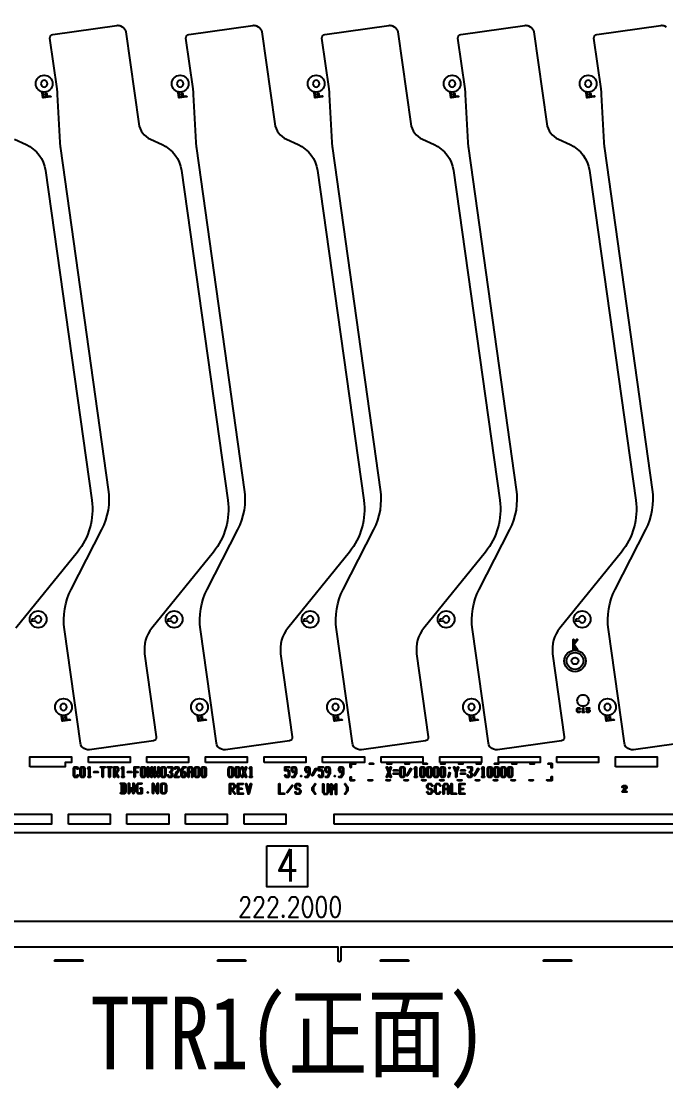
# Model space of a CAD drawing. Header units: millimetres. Extents: x 236 to 1271, y 167 to 899.
# Drawn here: x 482.8 to 578.5, y 310.4 to 468.9 of the extents above; entities that cross this region are included whole.
import ezdxf

# ---------------------------------------------------------------- set-up
doc = ezdxf.new("R2010")
doc.units = ezdxf.units.MM
doc.header["$LTSCALE"] = 23.1
doc.header["$PDMODE"] = 3
doc.header["$PDSIZE"] = 6
doc.layers.get('0').update_dxf_attribs({"linetype": 'CONTINUOUS'})
doc.layers.get('Defpoints').update_dxf_attribs({"linetype": 'CONTINUOUS'})
doc.layers.add('備註', color=1, linetype='CONTINUOUS')
doc.layers.add('尺寸線', color=3, linetype='CONTINUOUS', lineweight=0)
doc.styles.get("Standard").update_dxf_attribs({"font": 'simplex.shx', "width": 0.8})
doc.dimstyles.get("Standard").update_dxf_attribs({"dimtxt": 3, "dimasz": 3, "dimexe": 2, "dimexo": 0.35, "dimtad": 1, "dimdec": 4, "dimzin": 0, "dimdsep": 46, "dimtxsty": 'Standard', "dimcen": 0.09, "dimazin": 0, "dimtp": 0.01, "dimtm": 0.01, "dimtfac": 1, "dimtofl": 0, "dimtmove": 0, "dimatfit": 3, "dimfxl": 0, "dimtolj": 1, "dimtzin": 0, "dimarcsym": 0})

# ---------------------------------------------------------------- blocks, each defined once
blk = doc.blocks.new('*D1')
at = {"layer": 'Defpoints', "color": 0}
for p in [(408.29, 367.1), (630.49, 367.1), (630.49, 335.28)]:
    blk.add_point(p, dxfattribs=at)
at = {"layer": '尺寸線', "color": 0, "lineweight": -2}
for p, q in [((408.29, 366.75), (408.29, 333.28)), ((630.49, 366.75), (630.49, 333.28)), ((411.29, 335.28), (627.49, 335.28))]:
    blk.add_line(p, q, dxfattribs=at)
at = {"layer": '尺寸線', "color": 0}
for points in [[(411.29, 335.78), (411.29, 334.78), (408.29, 335.28)], [(627.49, 334.78), (627.49, 335.78), (630.49, 335.28)]]:
    blk.add_solid(points, dxfattribs=at)
at = {"layer": '尺寸線', "color": 0, "insert": (522.75, 337.41), "char_height": 3, "attachment_point": 5, "rotation": 0}
blk.add_mtext('\\A1;222.2000', dxfattribs=at)

msp = doc.modelspace()

# ---------------------------------------------------------------- linework, layer by layer
msp.add_line((497.76113, 354.21694), (497.58729, 354.21694))
for points in [[(381.05626, 581.2475, -1), (381.05626, 581.6475), (383.05626, 581.6475), (383.05626, 831.4475), (529.85626, 831.4475), (529.85626, 833.4475, -1), (530.25626, 833.4475), (530.25626, 831.4475), (677.05626, 831.4475), (677.05626, 581.6475), (679.05626, 581.6475, -1), (679.05626, 581.2475), (677.05626, 581.2475), (677.05626, 385.9475), (668.10626, 385.9475), (668.10626, 376.9475), (677.05626, 376.9475), (677.05626, 331.4475), (530.25626, 331.4475), (530.25626, 329.4475, -1), (529.85626, 329.4475), (529.85626, 331.4475), (383.05626, 331.4475), (383.05626, 581.2475)], [(487.06797, 466.44941, -0.414221), (487.49341, 467.01399), (496.99714, 468.34965, -0.147966), (497.56947, 468.26078), (497.79005, 468.15482, -0.250642), (498.34636, 467.39299), (500.26477, 453.74281, 0.256384), (501.99242, 451.43), (503.71421, 450.64606, -0.256388), (506.59377, 446.79146), (513.47831, 397.80536, -0.207998), (511.34702, 390.12053), (502.19977, 378.82427, 0.207969), (501.1345, 374.98246), (502.86686, 362.65608, -0.41437), (502.44146, 362.09125), (492.93747, 360.75555, -0.147928), (492.36528, 360.84436), (492.14476, 360.95068, -0.250656), (491.5885, 361.71225), (489.21284, 378.61594, -0.154616), (490.21793, 384.57196), (494.777, 393.45931, 0.154617), (495.78209, 399.41534), (488.66264, 450.07283, -0.021814), (488.57911, 450.94076), (488.20436, 458.08985, 0.02121), (488.12419, 458.934)], [(507.26797, 466.44941, -0.414221), (507.69341, 467.01399), (517.19714, 468.34965, -0.147966), (517.76947, 468.26078), (517.99005, 468.15482, -0.250642), (518.54636, 467.39299), (520.46477, 453.74281, 0.256384), (522.19242, 451.43), (523.91421, 450.64606, -0.256388), (526.79377, 446.79146), (533.67831, 397.80536, -0.207998), (531.54702, 390.12053), (522.39977, 378.82427, 0.207969), (521.3345, 374.98246), (523.06686, 362.65608, -0.41437), (522.64146, 362.09125), (513.13747, 360.75555, -0.147928), (512.56528, 360.84436), (512.34476, 360.95068, -0.250656), (511.7885, 361.71225), (509.41284, 378.61594, -0.154616), (510.41793, 384.57196), (514.977, 393.45931, 0.154617), (515.98209, 399.41534), (508.86264, 450.07283, -0.021814), (508.77911, 450.94076), (508.40436, 458.08985, 0.02121), (508.32419, 458.934)], [(527.46797, 466.44941, -0.414221), (527.89341, 467.01399), (537.39714, 468.34965, -0.147966), (537.96947, 468.26078), (538.19005, 468.15482, -0.250642), (538.74636, 467.39299), (540.66477, 453.74281, 0.256384), (542.39242, 451.43), (544.11421, 450.64606, -0.256388), (546.99377, 446.79146), (553.87831, 397.80536, -0.207998), (551.74702, 390.12053), (542.59977, 378.82427, 0.207969), (541.5345, 374.98246), (543.26686, 362.65608, -0.41437), (542.84146, 362.09125), (533.33747, 360.75555, -0.147928), (532.76528, 360.84436), (532.54476, 360.95068, -0.250656), (531.9885, 361.71225), (529.61284, 378.61594, -0.154616), (530.61793, 384.57196), (535.177, 393.45931, 0.154617), (536.18209, 399.41534), (529.06264, 450.07283, -0.021814), (528.97911, 450.94076), (528.60436, 458.08985, 0.02121), (528.52419, 458.934)], [(547.66797, 466.44941, -0.414221), (548.09341, 467.01399), (557.59714, 468.34965, -0.147966), (558.16947, 468.26078), (558.39005, 468.15482, -0.250642), (558.94636, 467.39299), (560.86477, 453.74281, 0.256384), (562.59242, 451.43), (564.31421, 450.64606, -0.256388), (567.19377, 446.79146), (574.07831, 397.80536, -0.207998), (571.94702, 390.12053), (562.79977, 378.82427, 0.207969), (561.7345, 374.98246), (563.46686, 362.65608, -0.41437), (563.04146, 362.09125), (553.53747, 360.75555, -0.147928), (552.96528, 360.84436), (552.74476, 360.95068, -0.250656), (552.1885, 361.71225), (549.81284, 378.61594, -0.154616), (550.81793, 384.57196), (555.377, 393.45931, 0.154617), (556.38209, 399.41534), (549.26264, 450.07283, -0.021814), (549.17911, 450.94076), (548.80436, 458.08985, 0.02121), (548.72419, 458.934)], [(485.70259, 459.68857, 0.414217), (486.20259, 459.18857, 0.414217), (486.70259, 459.68857, 0.414217), (486.20259, 460.18857, 0.414217)], [(505.90259, 459.68857, 0.414217), (506.40259, 459.18857, 0.414217), (506.90259, 459.68857, 0.414217), (506.40259, 460.18857, 0.414217)], [(526.10259, 459.68857, 0.414217), (526.60259, 459.18857, 0.414217), (527.10259, 459.68857, 0.414217), (526.60259, 460.18857, 0.414217)], [(546.30259, 459.68857, 0.414217), (546.80259, 459.18857, 0.414217), (547.30259, 459.68857, 0.414217), (546.80259, 460.18857, 0.414217)], [(566.50259, 459.68857, 0.414217), (567.00259, 459.18857, 0.414217), (567.50259, 459.68857, 0.414217), (567.00259, 460.18857, 0.414217)], [(485.91033, 458.32292, -1), (486.05887, 458.3438), (486.14521, 457.72947), (486.51312, 457.78118), (486.45097, 458.22335, -1), (486.59951, 458.24423), (486.66166, 457.80205), (487.10383, 457.8642, -1), (487.12471, 457.71566), (486.09181, 457.57049, -0.41424), (486.0071, 457.63433)], [(506.11033, 458.32292, -1), (506.25887, 458.3438), (506.34521, 457.72947), (506.71312, 457.78118), (506.65097, 458.22335, -1), (506.79951, 458.24423), (506.86166, 457.80205), (507.30383, 457.8642, -1), (507.32471, 457.71566), (506.29181, 457.57049, -0.41424), (506.2071, 457.63433)], [(526.31033, 458.32292, -1), (526.45887, 458.3438), (526.54521, 457.72947), (526.91312, 457.78118), (526.85097, 458.22335, -1), (526.99951, 458.24423), (527.06166, 457.80205), (527.50383, 457.8642, -1), (527.52471, 457.71566), (526.49181, 457.57049, -0.41424), (526.4071, 457.63433)], [(546.51033, 458.32292, -1), (546.65887, 458.3438), (546.74521, 457.72947), (547.11312, 457.78118), (547.05097, 458.22335, -1), (547.19951, 458.24423), (547.26166, 457.80205), (547.70383, 457.8642, -1), (547.72471, 457.71566), (546.69181, 457.57049, -0.41424), (546.6071, 457.63433)], [(566.71033, 458.32292, -1), (566.85887, 458.3438), (566.94521, 457.72947), (567.31312, 457.78118), (567.25097, 458.22335, -1), (567.39951, 458.24423), (567.46166, 457.80205), (567.90383, 457.8642, -1), (567.92471, 457.71566), (566.89181, 457.57049, -0.41424), (566.8071, 457.63433)], [(484.06646, 380.12955, -0.414215), (485.31646, 381.37955, -0.414215), (486.56646, 380.12955, -0.414215), (485.31646, 378.87955, -0.414215)], [(484.3537, 380.14572), (484.39545, 379.84864), (484.86501, 379.91463, 0.289315), (485.31646, 379.62955, 0.414217), (485.81646, 380.12955, 0.414217), (485.31646, 380.62955, 0.366656), (484.82325, 380.21171)], [(504.26646, 380.12955, -0.414215), (505.51646, 381.37955, -0.414215), (506.76646, 380.12955, -0.414215), (505.51646, 378.87955, -0.414215)], [(504.5537, 380.14572), (504.59545, 379.84864), (505.06501, 379.91463, 0.289315), (505.51646, 379.62955, 0.414217), (506.01646, 380.12955, 0.414217), (505.51646, 380.62955, 0.366656), (505.02325, 380.21171)], [(524.46646, 380.12955, -0.414215), (525.71646, 381.37955, -0.414215), (526.96646, 380.12955, -0.414215), (525.71646, 378.87955, -0.414215)], [(524.7537, 380.14572), (524.79545, 379.84864), (525.26501, 379.91463, 0.289315), (525.71646, 379.62955, 0.414217), (526.21646, 380.12955, 0.414217), (525.71646, 380.62955, 0.366656), (525.22325, 380.21171)], [(544.66646, 380.12955, -0.414215), (545.91646, 381.37955, -0.414215), (547.16646, 380.12955, -0.414215), (545.91646, 378.87955, -0.414215)], [(544.9537, 380.14572), (544.99545, 379.84864), (545.46501, 379.91463, 0.289315), (545.91646, 379.62955, 0.414217), (546.41646, 380.12955, 0.414217), (545.91646, 380.62955, 0.366656), (545.42325, 380.21171)], [(564.86646, 380.12955, -0.414215), (566.11646, 381.37955, -0.414215), (567.36646, 380.12955, -0.414215), (566.11646, 378.87955, -0.414215)], [(565.1537, 380.14572), (565.19545, 379.84864), (565.66501, 379.91463, 0.289315), (566.11646, 379.62955, 0.414217), (566.61646, 380.12955, 0.414217), (566.11646, 380.62955, 0.366656), (565.62325, 380.21171)], [(564.55626, 373.9475, -0.414217), (565.05626, 374.4475, -0.414217), (565.55626, 373.9475, -0.414217), (565.05626, 373.4475, -0.414217)], [(565.38987, 368.06318, -0.414215), (566.23987, 368.91318, -0.414215), (567.08987, 368.06318, -0.414215), (566.23987, 367.21318, -0.414215)], [(488.58589, 367.09934, 0.414217), (489.08589, 366.59934, 0.414217), (489.58589, 367.09934, 0.414217), (489.08589, 367.59934, 0.414217)], [(508.78589, 367.09934, 0.414217), (509.28589, 366.59934, 0.414217), (509.78589, 367.09934, 0.414217), (509.28589, 367.59934, 0.414217)], [(528.98589, 367.09934, 0.414217), (529.48589, 366.59934, 0.414217), (529.98589, 367.09934, 0.414217), (529.48589, 367.59934, 0.414217)], [(549.18589, 367.09934, 0.414217), (549.68589, 366.59934, 0.414217), (550.18589, 367.09934, 0.414217), (549.68589, 367.59934, 0.414217)], [(565.34195, 366.43956), (565.34195, 366.83691, -0.200121), (565.35675, 366.87242), (565.45578, 366.97144, -0.200121), (565.49129, 366.98624), (565.68996, 366.98624, -0.200121), (565.72547, 366.97144), (565.82465, 366.87226, -1), (565.75394, 366.80155), (565.66925, 366.88624), (565.512, 366.88624), (565.44195, 366.8162), (565.44195, 366.46027), (565.512, 366.39022), (565.66925, 366.39022), (565.75394, 366.47491, -1), (565.82465, 366.4042), (565.72547, 366.30502, -0.200121), (565.68996, 366.29022), (565.49129, 366.29022, -0.200121), (565.45578, 366.30502), (565.35675, 366.40405, -0.200121)], [(566.74195, 366.73757), (566.74195, 366.93624, -0.414253), (566.79195, 366.98624), (567.1893, 366.98624, -1), (567.1893, 366.88624), (566.84195, 366.88624), (566.84195, 366.78757), (567.08996, 366.78757, -0.200121), (567.12547, 366.77277), (567.2245, 366.67374, -0.200121), (567.2393, 366.63823), (567.2393, 366.43956, -0.200121), (567.2245, 366.40405), (567.12547, 366.30502, -0.200121), (567.08996, 366.29022), (566.89129, 366.29022, -0.200121), (566.85578, 366.30502), (566.75659, 366.4042, -1), (566.8273, 366.47491), (566.912, 366.39022), (567.06925, 366.39022), (567.1393, 366.46027), (567.1393, 366.61752), (567.06925, 366.68757), (566.79195, 366.68757, -0.414253)], [(569.38589, 367.09934, 0.414217), (569.88589, 366.59934, 0.414217), (570.38589, 367.09934, 0.414217), (569.88589, 367.59934, 0.414217)], [(488.79362, 365.73369, -1), (488.94216, 365.75457), (489.0285, 365.14024), (489.39641, 365.19195), (489.33426, 365.63412, -1), (489.4828, 365.655), (489.54495, 365.21282), (489.98713, 365.27497, -1), (490.008, 365.12643), (488.9751, 364.98126, -0.41424), (488.8904, 365.0451)], [(508.99362, 365.73369, -1), (509.14216, 365.75457), (509.2285, 365.14024), (509.59641, 365.19195), (509.53426, 365.63412, -1), (509.6828, 365.655), (509.74495, 365.21282), (510.18713, 365.27497, -1), (510.208, 365.12643), (509.1751, 364.98126, -0.41424), (509.0904, 365.0451)], [(529.19362, 365.73369, -1), (529.34216, 365.75457), (529.4285, 365.14024), (529.79641, 365.19195), (529.73426, 365.63412, -1), (529.8828, 365.655), (529.94495, 365.21282), (530.38713, 365.27497, -1), (530.408, 365.12643), (529.3751, 364.98126, -0.41424), (529.2904, 365.0451)], [(549.39362, 365.73369, -1), (549.54216, 365.75457), (549.6285, 365.14024), (549.99641, 365.19195), (549.93426, 365.63412, -1), (550.0828, 365.655), (550.14495, 365.21282), (550.58713, 365.27497, -1), (550.608, 365.12643), (549.5751, 364.98126, -0.41424), (549.4904, 365.0451)], [(569.59362, 365.73369, -1), (569.74216, 365.75457), (569.8285, 365.14024), (570.19641, 365.19195), (570.13426, 365.63412, -1), (570.2828, 365.655), (570.34495, 365.21282), (570.78713, 365.27497, -1), (570.808, 365.12643), (569.7751, 364.98126, -0.41424), (569.6904, 365.0451)], [(531.67778, 358.16718), (531.67778, 358.66718, -0.414236), (531.75428, 358.74368), (532.4213, 358.74368, -1), (532.4213, 358.59068), (531.83078, 358.59068), (531.83078, 358.16718, -1)], [(534.5743, 358.59068, -1), (534.5743, 358.74368), (535.0743, 358.74368, -1), (535.0743, 358.59068)], [(537.2273, 358.59068, -1), (537.2273, 358.74368), (537.7273, 358.74368, -1), (537.7273, 358.59068)], [(539.8803, 358.59068, -1), (539.8803, 358.74368), (540.3803, 358.74368, -1), (540.3803, 358.59068)], [(542.5333, 358.59068, -1), (542.5333, 358.74368), (543.0333, 358.74368, -1), (543.0333, 358.59068)], [(545.1863, 358.59068, -1), (545.1863, 358.74368), (545.6863, 358.74368, -1), (545.6863, 358.59068)], [(547.8393, 358.59068, -1), (547.8393, 358.74368), (548.3393, 358.74368, -1), (548.3393, 358.59068)], [(550.4923, 358.59068, -1), (550.4923, 358.74368), (550.9923, 358.74368, -1), (550.9923, 358.59068)], [(553.1453, 358.59068, -1), (553.1453, 358.74368), (553.6453, 358.74368, -1), (553.6453, 358.59068)], [(555.7983, 358.59068, -1), (555.7983, 358.74368), (556.2983, 358.74368, -1), (556.2983, 358.59068)], [(558.4513, 358.59068, -1), (558.4513, 358.74368), (558.9513, 358.74368, -1), (558.9513, 358.59068)], [(561.1043, 358.59068, -1), (561.1043, 358.74368), (561.6043, 358.74368, -0.414236), (561.6808, 358.66718), (561.6808, 358.1439, -1), (561.5278, 358.1439), (561.5278, 358.59068)], [(490.55626, 356.9636), (490.55626, 357.92182, -0.13403), (490.5667, 357.96055), (490.70703, 358.20022, -0.267143), (490.77302, 358.23791), (491.05322, 358.23791, -0.267143), (491.11921, 358.20022), (491.25954, 357.96055, -1), (491.12803, 357.88354), (491.00977, 358.08551), (490.81648, 358.08551), (490.70866, 357.90138), (490.70866, 356.98404), (490.81648, 356.7999), (491.00977, 356.7999), (491.12803, 357.00187, -1), (491.25954, 356.92487), (491.11921, 356.6852, -0.267143), (491.05322, 356.6475), (490.77302, 356.6475, -0.267143), (490.70703, 356.6852), (490.5667, 356.92487, -0.13403)], [(491.55626, 356.9636), (491.55626, 357.92182, -0.13403), (491.5667, 357.96055), (491.70703, 358.20022, -0.267143), (491.77302, 358.23791), (492.05322, 358.23791, -0.267143), (492.11921, 358.20022), (492.25954, 357.96055, -0.13403), (492.26998, 357.92182), (492.26998, 356.9636, -0.13403), (492.25954, 356.92487), (492.11921, 356.6852, -0.267143), (492.05322, 356.6475), (491.77302, 356.6475, -0.267143), (491.70703, 356.6852), (491.5667, 356.92487, -0.13403)], [(493.63246, 357.36651, -1), (493.63246, 357.51891), (494.19378, 357.51891, -1), (494.19378, 357.36651)], [(494.63246, 358.08551, -1), (494.63246, 358.23791), (494.91312, 358.23791), (495.19378, 358.23791, -1), (495.19378, 358.08551), (494.98932, 358.08551), (494.98932, 356.7237, -1), (494.83692, 356.7237), (494.83692, 358.08551)], [(495.63246, 358.08551, -1), (495.63246, 358.23791), (495.91312, 358.23791), (496.19378, 358.23791, -1), (496.19378, 358.08551), (495.98932, 358.08551), (495.98932, 356.7237, -1), (495.83692, 356.7237), (495.83692, 358.08551)], [(498.63246, 357.36651, -1), (498.63246, 357.51891), (499.19378, 357.51891, -1), (499.19378, 357.36651)], [(499.55626, 356.7237), (499.55626, 357.44271), (499.55626, 358.16171, -0.414239), (499.63246, 358.23791), (500.19378, 358.23791, -1), (500.19378, 358.08551), (499.70866, 358.08551), (499.70866, 357.51891), (500.05345, 357.51891, -1), (500.05345, 357.36651), (499.70866, 357.36651), (499.70866, 356.7237, -1)], [(500.55626, 356.9636), (500.55626, 357.92182, -0.13403), (500.5667, 357.96055), (500.70703, 358.20022, -0.267143), (500.77302, 358.23791), (501.05322, 358.23791, -0.267143), (501.11921, 358.20022), (501.25954, 357.96055, -0.13403), (501.26998, 357.92182), (501.26998, 356.9636, -0.13403), (501.25954, 356.92487), (501.11921, 356.6852, -0.267143), (501.05322, 356.6475), (500.77302, 356.6475, -0.267143), (500.70703, 356.6852), (500.5667, 356.92487, -0.13403)], [(503.55626, 356.9636), (503.55626, 357.92182, -0.13403), (503.5667, 357.96055), (503.70703, 358.20022, -0.267143), (503.77302, 358.23791), (504.05322, 358.23791, -0.267143), (504.11921, 358.20022), (504.25954, 357.96055, -0.13403), (504.26998, 357.92182), (504.26998, 356.9636, -0.13403), (504.25954, 356.92487), (504.11921, 356.6852, -0.267143), (504.05322, 356.6475), (503.77302, 356.6475, -0.267143), (503.70703, 356.6852), (503.5667, 356.92487, -0.13403)], [(504.5667, 356.92487, -1), (504.69822, 357.00187), (504.81648, 356.7999), (505.00977, 356.7999), (505.11758, 356.98404), (505.11758, 357.18237), (505.00977, 357.36651), (504.91312, 357.36651, -1), (504.91312, 357.51891), (505.00977, 357.51891), (505.11758, 357.70304), (505.11758, 358.08551), (504.63246, 358.08551, -1), (504.63246, 358.23791), (505.19378, 358.23791, -0.414239), (505.26998, 358.16171), (505.26998, 357.6826, -0.13403), (505.25954, 357.64387), (505.14175, 357.44271), (505.25954, 357.24154, -0.13403), (505.26998, 357.20281), (505.26998, 356.9636, -0.13403), (505.25954, 356.92487), (505.11921, 356.6852, -0.267143), (505.05322, 356.6475), (504.77302, 356.6475, -0.267143), (504.70703, 356.6852)], [(506.55626, 356.9636), (506.55626, 357.44271), (506.55626, 357.68215, -0.13403), (506.5667, 357.72088), (506.84736, 358.20022, -0.267143), (506.91335, 358.23791), (507.19378, 358.23791, -1), (507.19378, 358.08551), (506.95681, 358.08551), (506.70866, 357.66171), (506.70866, 357.51891), (507.05322, 357.51891, -0.267143), (507.11921, 357.48121), (507.25954, 357.24154, -0.13403), (507.26998, 357.20281), (507.26998, 356.9636, -0.13403), (507.25954, 356.92487), (507.11921, 356.6852, -0.267143), (507.05322, 356.6475), (506.77302, 356.6475, -0.267143), (506.70703, 356.6852), (506.5667, 356.92487, -0.13403)], [(508.55626, 356.9636), (508.55626, 357.92182, -0.13403), (508.5667, 357.96055), (508.70703, 358.20022, -0.267143), (508.77302, 358.23791), (509.05322, 358.23791, -0.267143), (509.11921, 358.20022), (509.25954, 357.96055, -0.13403), (509.26998, 357.92182), (509.26998, 356.9636, -0.13403), (509.25954, 356.92487), (509.11921, 356.6852, -0.267143), (509.05322, 356.6475), (508.77302, 356.6475, -0.267143), (508.70703, 356.6852), (508.5667, 356.92487, -0.13403)], [(509.55626, 356.9636), (509.55626, 357.92182, -0.13403), (509.5667, 357.96055), (509.70703, 358.20022, -0.267143), (509.77302, 358.23791), (510.05322, 358.23791, -0.267143), (510.11921, 358.20022), (510.25954, 357.96055, -0.13403), (510.26998, 357.92182), (510.26998, 356.9636, -0.13403), (510.25954, 356.92487), (510.11921, 356.6852, -0.267143), (510.05322, 356.6475), (509.77302, 356.6475, -0.267143), (509.70703, 356.6852), (509.5667, 356.92487, -0.13403)], [(513.55626, 356.9636), (513.55626, 357.92182, -0.13403), (513.5667, 357.96055), (513.70703, 358.20022, -0.267143), (513.77302, 358.23791), (514.05322, 358.23791, -0.267143), (514.11921, 358.20022), (514.25954, 357.96055, -0.13403), (514.26998, 357.92182), (514.26998, 356.9636, -0.13403), (514.25954, 356.92487), (514.11921, 356.6852, -0.267143), (514.05322, 356.6475), (513.77302, 356.6475, -0.267143), (513.70703, 356.6852), (513.5667, 356.92487, -0.13403)], [(514.55626, 356.9636), (514.55626, 357.92182, -0.13403), (514.5667, 357.96055), (514.70703, 358.20022, -0.267143), (514.77302, 358.23791), (515.05322, 358.23791, -0.267143), (515.11921, 358.20022), (515.25954, 357.96055, -0.13403), (515.26998, 357.92182), (515.26998, 356.9636, -0.13403), (515.25954, 356.92487), (515.11921, 356.6852, -0.267143), (515.05322, 356.6475), (514.77302, 356.6475, -0.267143), (514.70703, 356.6852), (514.5667, 356.92487, -0.13403)], [(521.95626, 357.68238), (521.95626, 358.16171, -0.414239), (522.03246, 358.23791), (522.59378, 358.23791, -1), (522.59378, 358.08551), (522.10866, 358.08551), (522.10866, 357.75858), (522.45322, 357.75858, -0.267143), (522.51921, 357.72088), (522.65954, 357.48121, -0.13403), (522.66998, 357.44248), (522.66998, 356.9636, -0.13403), (522.65954, 356.92487), (522.51921, 356.6852, -0.267143), (522.45322, 356.6475), (522.17302, 356.6475, -0.267143), (522.10703, 356.6852), (521.9667, 356.92487, -1), (522.09822, 357.00187), (522.21648, 356.7999), (522.40977, 356.7999), (522.51758, 356.98404), (522.51758, 357.42204), (522.40977, 357.60618), (522.03246, 357.60618, -0.414239)], [(525.9667, 357.00187), (526.52803, 357.96055, -1), (526.65954, 357.88354), (526.09822, 356.92487, -1)], [(526.95626, 357.68238), (526.95626, 358.16171, -0.414239), (527.03246, 358.23791), (527.59378, 358.23791, -1), (527.59378, 358.08551), (527.10866, 358.08551), (527.10866, 357.75858), (527.45322, 357.75858, -0.267143), (527.51921, 357.72088), (527.65954, 357.48121, -0.13403), (527.66998, 357.44248), (527.66998, 356.9636, -0.13403), (527.65954, 356.92487), (527.51921, 356.6852, -0.267143), (527.45322, 356.6475), (527.17302, 356.6475, -0.267143), (527.10703, 356.6852), (526.9667, 356.92487, -1), (527.09822, 357.00187), (527.21648, 356.7999), (527.40977, 356.7999), (527.51758, 356.98404), (527.51758, 357.42204), (527.40977, 357.60618), (527.03246, 357.60618, -0.414239)], [(531.67778, 356.21862), (531.67778, 356.65795, -1), (531.83078, 356.65795), (531.83078, 356.29512), (532.25428, 356.29512, -1), (532.25428, 356.14212), (531.75428, 356.14212, -0.414236)], [(538.13246, 357.60618, -1), (538.13246, 357.75858), (538.69378, 357.75858, -1), (538.69378, 357.60618)], [(538.13246, 357.12684, -1), (538.13246, 357.27924), (538.69378, 357.27924, -1), (538.69378, 357.12684)], [(539.05626, 356.9636), (539.05626, 357.92182, -0.13403), (539.0667, 357.96055), (539.20703, 358.20022, -0.267143), (539.27302, 358.23791), (539.55322, 358.23791, -0.267143), (539.61921, 358.20022), (539.75954, 357.96055, -0.13403), (539.76998, 357.92182), (539.76998, 356.9636, -0.13403), (539.75954, 356.92487), (539.61921, 356.6852, -0.267143), (539.55322, 356.6475), (539.27302, 356.6475, -0.267143), (539.20703, 356.6852), (539.0667, 356.92487, -0.13403)], [(540.0667, 357.00187), (540.62803, 357.96055, -1), (540.75954, 357.88354), (540.19822, 356.92487, -1)], [(542.05626, 356.9636), (542.05626, 357.92182, -0.13403), (542.0667, 357.96055), (542.20703, 358.20022, -0.267143), (542.27302, 358.23791), (542.55322, 358.23791, -0.267143), (542.61921, 358.20022), (542.75954, 357.96055, -0.13403), (542.76998, 357.92182), (542.76998, 356.9636, -0.13403), (542.75954, 356.92487), (542.61921, 356.6852, -0.267143), (542.55322, 356.6475), (542.27302, 356.6475, -0.267143), (542.20703, 356.6852), (542.0667, 356.92487, -0.13403)], [(543.05626, 356.9636), (543.05626, 357.92182, -0.13403), (543.0667, 357.96055), (543.20703, 358.20022, -0.267143), (543.27302, 358.23791), (543.55322, 358.23791, -0.267143), (543.61921, 358.20022), (543.75954, 357.96055, -0.13403), (543.76998, 357.92182), (543.76998, 356.9636, -0.13403), (543.75954, 356.92487), (543.61921, 356.6852, -0.267143), (543.55322, 356.6475), (543.27302, 356.6475, -0.267143), (543.20703, 356.6852), (543.0667, 356.92487, -0.13403)], [(544.05626, 356.9636), (544.05626, 357.92182, -0.13403), (544.0667, 357.96055), (544.20703, 358.20022, -0.267143), (544.27302, 358.23791), (544.55322, 358.23791, -0.267143), (544.61921, 358.20022), (544.75954, 357.96055, -0.13403), (544.76998, 357.92182), (544.76998, 356.9636, -0.13403), (544.75954, 356.92487), (544.61921, 356.6852, -0.267143), (544.55322, 356.6475), (544.27302, 356.6475, -0.267143), (544.20703, 356.6852), (544.0667, 356.92487, -0.13403)], [(545.05626, 356.9636), (545.05626, 357.92182, -0.13403), (545.0667, 357.96055), (545.20703, 358.20022, -0.267143), (545.27302, 358.23791), (545.55322, 358.23791, -0.267143), (545.61921, 358.20022), (545.75954, 357.96055, -0.13403), (545.76998, 357.92182), (545.76998, 356.9636, -0.13403), (545.75954, 356.92487), (545.61921, 356.6852, -0.267143), (545.55322, 356.6475), (545.27302, 356.6475, -0.267143), (545.20703, 356.6852), (545.0667, 356.92487, -0.13403)], [(546.1986, 356.74108), (546.33893, 357.34025, -1), (546.48731, 357.3055), (546.34698, 356.70632, -1)], [(548.13246, 357.60618, -1), (548.13246, 357.75858), (548.69378, 357.75858, -1), (548.69378, 357.60618)], [(548.13246, 357.12684, -1), (548.13246, 357.27924), (548.69378, 357.27924, -1), (548.69378, 357.12684)], [(549.0667, 356.92487, -1), (549.19822, 357.00187), (549.31648, 356.7999), (549.50977, 356.7999), (549.61758, 356.98404), (549.61758, 357.18237), (549.50977, 357.36651), (549.41312, 357.36651, -1), (549.41312, 357.51891), (549.50977, 357.51891), (549.61758, 357.70304), (549.61758, 358.08551), (549.13246, 358.08551, -1), (549.13246, 358.23791), (549.69378, 358.23791, -0.414239), (549.76998, 358.16171), (549.76998, 357.6826, -0.13403), (549.75954, 357.64387), (549.64175, 357.44271), (549.75954, 357.24154, -0.13403), (549.76998, 357.20281), (549.76998, 356.9636, -0.13403), (549.75954, 356.92487), (549.61921, 356.6852, -0.267143), (549.55322, 356.6475), (549.27302, 356.6475, -0.267143), (549.20703, 356.6852)], [(550.0667, 357.00187), (550.62803, 357.96055, -1), (550.75954, 357.88354), (550.19822, 356.92487, -1)], [(552.05626, 356.9636), (552.05626, 357.92182, -0.13403), (552.0667, 357.96055), (552.20703, 358.20022, -0.267143), (552.27302, 358.23791), (552.55322, 358.23791, -0.267143), (552.61921, 358.20022), (552.75954, 357.96055, -0.13403), (552.76998, 357.92182), (552.76998, 356.9636, -0.13403), (552.75954, 356.92487), (552.61921, 356.6852, -0.267143), (552.55322, 356.6475), (552.27302, 356.6475, -0.267143), (552.20703, 356.6852), (552.0667, 356.92487, -0.13403)], [(553.05626, 356.9636), (553.05626, 357.92182, -0.13403), (553.0667, 357.96055), (553.20703, 358.20022, -0.267143), (553.27302, 358.23791), (553.55322, 358.23791, -0.267143), (553.61921, 358.20022), (553.75954, 357.96055, -0.13403), (553.76998, 357.92182), (553.76998, 356.9636, -0.13403), (553.75954, 356.92487), (553.61921, 356.6852, -0.267143), (553.55322, 356.6475), (553.27302, 356.6475, -0.267143), (553.20703, 356.6852), (553.0667, 356.92487, -0.13403)], [(554.05626, 356.9636), (554.05626, 357.92182, -0.13403), (554.0667, 357.96055), (554.20703, 358.20022, -0.267143), (554.27302, 358.23791), (554.55322, 358.23791, -0.267143), (554.61921, 358.20022), (554.75954, 357.96055, -0.13403), (554.76998, 357.92182), (554.76998, 356.9636, -0.13403), (554.75954, 356.92487), (554.61921, 356.6852, -0.267143), (554.55322, 356.6475), (554.27302, 356.6475, -0.267143), (554.20703, 356.6852), (554.0667, 356.92487, -0.13403)], [(555.05626, 356.9636), (555.05626, 357.92182, -0.13403), (555.0667, 357.96055), (555.20703, 358.20022, -0.267143), (555.27302, 358.23791), (555.55322, 358.23791, -0.267143), (555.61921, 358.20022), (555.75954, 357.96055, -0.13403), (555.76998, 357.92182), (555.76998, 356.9636, -0.13403), (555.75954, 356.92487), (555.61921, 356.6852, -0.267143), (555.55322, 356.6475), (555.27302, 356.6475, -0.267143), (555.20703, 356.6852), (555.0667, 356.92487, -0.13403)], [(560.93728, 356.14212, -1), (560.93728, 356.29512), (561.5278, 356.29512), (561.5278, 356.71862, -1), (561.6808, 356.71862), (561.6808, 356.21862, -0.414236), (561.6043, 356.14212)], [(499.91229, 354.532), (499.91229, 355.49227, -0.159331), (499.92677, 355.53656), (500.10016, 355.77601, -0.241867), (500.16113, 355.80733), (500.68265, 355.80733, -1), (500.68265, 355.65733), (500.19942, 355.65733), (500.06229, 355.46796), (500.06229, 354.55631), (500.19942, 354.36694), (500.60765, 354.36694), (500.60765, 354.93713), (500.50881, 354.93713, -1), (500.50881, 355.08713), (500.68265, 355.08713, -0.414241), (500.75765, 355.01213), (500.75765, 354.29194, -0.414241), (500.68265, 354.21694), (500.16113, 354.21694, -0.241871), (500.10016, 354.24826), (499.92677, 354.48771, -0.159337)], [(503.51229, 354.532), (503.51229, 355.49227, -0.159331), (503.52677, 355.53656), (503.70016, 355.77601, -0.241867), (503.76113, 355.80733), (504.10881, 355.80733, -0.241871), (504.16978, 355.77601), (504.34318, 355.53656, -0.159337), (504.35765, 355.49227), (504.35765, 354.532, -0.159331), (504.34318, 354.48771), (504.16978, 354.24826, -0.241867), (504.10881, 354.21694), (503.76113, 354.21694, -0.241871), (503.70016, 354.24826), (503.52677, 354.48771, -0.159337)], [(514.94476, 354.23279), (514.94476, 354.95299), (514.94476, 355.67319, -0.414241), (515.01976, 355.74819), (515.71512, 355.74819, -1), (515.71512, 355.59819), (515.09476, 355.59819), (515.09476, 355.02799), (515.54128, 355.02799, -1), (515.54128, 354.87799), (515.09476, 354.87799), (515.09476, 354.30779), (515.71512, 354.30779, -1), (515.71512, 354.15779), (515.01976, 354.15779, -0.414241)], [(521.06454, 354.21064), (521.06454, 355.65104, -1), (521.21454, 355.65104), (521.21454, 354.28564), (521.8349, 354.28564, -1), (521.8349, 354.13564), (521.13954, 354.13564, -0.414241)], [(522.27879, 354.4947), (522.97416, 355.45496, -1), (523.09565, 355.36698), (522.40028, 354.40672, -1)], [(523.46454, 355.17091), (523.46454, 355.41097, -0.159331), (523.47902, 355.45527), (523.65241, 355.69472, -0.241867), (523.71338, 355.72604), (524.06106, 355.72604, -0.241871), (524.12203, 355.69472), (524.29565, 355.45496, -1), (524.17416, 355.36698), (524.02277, 355.57604), (523.75167, 355.57604), (523.61454, 355.38667), (523.61454, 355.19521), (523.75167, 355.00584), (524.06106, 355.00584, -0.241871), (524.12203, 354.97452), (524.29543, 354.73507, -0.159345), (524.3099, 354.69077), (524.3099, 354.45071, -0.159331), (524.29543, 354.40641), (524.12203, 354.16696, -0.241867), (524.06106, 354.13564), (523.71338, 354.13564, -0.241871), (523.65241, 354.16696), (523.47879, 354.40672, -1), (523.60028, 354.4947), (523.75167, 354.28564), (524.02277, 354.28564), (524.1599, 354.47501), (524.1599, 354.66647), (524.02277, 354.85584), (523.71338, 354.85584, -0.241871), (523.65241, 354.88716), (523.47902, 355.12661, -0.159337)], [(526.03838, 354.69077), (526.03838, 355.17091, -0.159331), (526.05286, 355.2152), (526.40032, 355.69503, -1), (526.52181, 355.60705), (526.18838, 355.1466), (526.18838, 354.71508), (526.52181, 354.25463, -1), (526.40032, 354.16665), (526.05286, 354.64648, -0.159337)], [(527.58821, 354.42615), (527.58821, 355.62648, -1), (527.73821, 355.62648), (527.73821, 354.45045), (527.87534, 354.26108), (528.14644, 354.26108), (528.28357, 354.45045), (528.28357, 355.62648, -1), (528.43357, 355.62648), (528.43357, 354.42615, -0.159331), (528.4191, 354.38186), (528.2457, 354.1424, -0.241867), (528.18473, 354.11108), (527.83705, 354.11108, -0.241871), (527.77608, 354.1424), (527.60269, 354.38186, -0.159337)], [(530.85264, 354.25463), (531.18606, 354.71508), (531.18606, 355.1466), (530.85264, 355.60705, -1), (530.97413, 355.69503), (531.32158, 355.2152, -0.159337), (531.33606, 355.17091), (531.33606, 354.69077, -0.159331), (531.32158, 354.64648), (530.97413, 354.16665, -1)], [(534.40728, 356.14212, -1), (534.40728, 356.29512), (534.90728, 356.29512, -1), (534.90728, 356.14212)], [(537.06028, 356.14212, -1), (537.06028, 356.29512), (537.56028, 356.29512, -1), (537.56028, 356.14212)], [(539.71328, 356.14212, -1), (539.71328, 356.29512), (540.21328, 356.29512, -1), (540.21328, 356.14212)], [(542.36628, 356.14212, -1), (542.36628, 356.29512), (542.86628, 356.29512, -1), (542.86628, 356.14212)], [(543.05355, 355.1886), (543.05355, 355.42866, -0.159331), (543.06803, 355.47296), (543.24143, 355.71241, -0.241867), (543.30239, 355.74373), (543.65007, 355.74373, -0.241871), (543.71104, 355.71241), (543.88466, 355.47265, -1), (543.76317, 355.38467), (543.61179, 355.59373), (543.34068, 355.59373), (543.20355, 355.40436), (543.20355, 355.2129), (543.34068, 355.02353), (543.65007, 355.02353, -0.241871), (543.71104, 354.99221), (543.88444, 354.75276, -0.159345), (543.89892, 354.70846), (543.89892, 354.4684, -0.159331), (543.88444, 354.4241), (543.71104, 354.18465, -0.241867), (543.65007, 354.15333), (543.30239, 354.15333, -0.241871), (543.24143, 354.18465), (543.06781, 354.42441, -1), (543.1893, 354.51239), (543.34068, 354.30333), (543.61179, 354.30333), (543.74892, 354.4927), (543.74892, 354.68416), (543.61179, 354.87353), (543.30239, 354.87353, -0.241871), (543.24143, 354.90485), (543.06803, 355.1443, -0.159337)], [(544.25355, 354.4684), (544.25355, 355.42866, -0.159331), (544.26803, 355.47296), (544.44143, 355.71241, -0.241867), (544.50239, 355.74373), (544.85007, 355.74373, -0.241871), (544.91104, 355.71241), (545.08466, 355.47265, -1), (544.96317, 355.38467), (544.81179, 355.59373), (544.54068, 355.59373), (544.40355, 355.40436), (544.40355, 354.4927), (544.54068, 354.30333), (544.81179, 354.30333), (544.96317, 354.51239, -1), (545.08466, 354.42441), (544.91104, 354.18465, -0.241867), (544.85007, 354.15333), (544.50239, 354.15333, -0.241871), (544.44143, 354.18465), (544.26803, 354.4241, -0.159337)], [(545.01928, 356.14212, -1), (545.01928, 356.29512), (545.51928, 356.29512, -1), (545.51928, 356.14212)], [(546.65355, 354.22833), (546.65355, 355.66873, -1), (546.80355, 355.66873), (546.80355, 354.30333), (547.42392, 354.30333, -1), (547.42392, 354.15333), (546.72855, 354.15333, -0.414241)], [(547.67228, 356.14212, -1), (547.67228, 356.29512), (548.17228, 356.29512, -1), (548.17228, 356.14212)], [(547.85355, 354.22833), (547.85355, 354.94853), (547.85355, 355.66873, -0.414241), (547.92855, 355.74373), (548.62392, 355.74373, -1), (548.62392, 355.59373), (548.00355, 355.59373), (548.00355, 355.02353), (548.45007, 355.02353, -1), (548.45007, 354.87353), (548.00355, 354.87353), (548.00355, 354.30333), (548.62392, 354.30333, -1), (548.62392, 354.15333), (547.92855, 354.15333, -0.414241)], [(550.32528, 356.14212, -1), (550.32528, 356.29512), (550.82528, 356.29512, -1), (550.82528, 356.14212)], [(552.97828, 356.14212, -1), (552.97828, 356.29512), (553.47828, 356.29512, -1), (553.47828, 356.14212)], [(555.63128, 356.14212, -1), (555.63128, 356.29512), (556.13128, 356.29512, -1), (556.13128, 356.14212)], [(558.28428, 356.14212, -1), (558.28428, 356.29512), (558.78428, 356.29512, -1), (558.78428, 356.14212)], [(529.30626, 349.6975), (529.30626, 351.1975), (649.39482, 351.1975, -0.182679), (650.05626, 351.4475, -0.414216), (651.05626, 350.4475, -0.414216), (650.05626, 349.4475, -0.182679), (649.39482, 349.6975)], [(487.85627, 329.3475, -1), (487.85627, 329.5475), (491.85626, 329.5475, -1), (491.85626, 329.3475)], [(512.05624, 329.3475, -1), (512.05624, 329.5475), (516.05626, 329.5475, -1), (516.05626, 329.3475)], [(536.25625, 329.3475, -1), (536.25625, 329.5475), (540.25626, 329.5475, -1), (540.25626, 329.3475)], [(560.45625, 329.3475, -1), (560.45625, 329.5475), (564.45627, 329.5475, -1), (564.45627, 329.3475)]]:
    msp.add_lwpolyline(points, format="xyb", close=True)
for points in [[(392.05626, 357.4475), (403.05626, 357.4475), (403.05626, 353.6975, -0.414215), (404.30626, 352.4475, -0.414215), (403.05626, 351.1975), (403.05626, 348.4475), (657.05626, 348.4475), (657.05626, 351.1975, -0.414215), (655.80626, 352.4475, -0.414215), (657.05626, 353.6975), (657.05626, 379.4475), (668.05626, 379.4475), (668.05626, 387.4475), (657.05626, 387.4475), (657.05626, 468.8075), (657.05626, 577.4475), (668.05626, 577.4475), (668.05626, 585.4475)], [(583.24146, 362.09125), (573.73747, 360.75555, -0.147928), (573.16528, 360.84436), (572.94476, 360.95068, -0.250656), (572.3885, 361.71225), (570.01284, 378.61594, -0.154616), (571.01793, 384.57196), (575.577, 393.45931, 0.154617), (576.58209, 399.41534), (569.46264, 450.07283, -0.021814), (569.37911, 450.94076), (569.00436, 458.08985, 0.02121), (568.92419, 458.934), (567.86797, 466.44941, -0.414221), (568.29341, 467.01399), (577.79714, 468.34965, -0.147966), (578.36947, 468.26078), (578.59005, 468.15482, -0.250642)], [(481.79242, 451.43), (483.51421, 450.64606, -0.256388), (486.39377, 446.79146), (493.27831, 397.80536, -0.207998), (491.14702, 390.12053), (481.99977, 378.82427, 0.207969)], [(564.77597, 375.65882), (564.77597, 377.09922, -1), (564.92597, 377.09922), (564.92597, 376.61987)], [(564.92597, 376.13817), (564.92597, 375.65882, -1), (564.77597, 375.65882)], [(564.92597, 376.61987), (565.28592, 377.1418, -1), (565.4094, 377.05664), (564.94208, 376.37902), (565.4094, 375.7014, -1), (565.28592, 375.61624), (564.92597, 376.13817)], [(566.24062, 366.81553), (566.22664, 366.80155, -1), (566.15593, 366.87226)], [(566.29062, 366.29022), (566.19129, 366.29022, -1), (566.19129, 366.39022), (566.24062, 366.39022), (566.24062, 366.81553)], [(566.15593, 366.87226), (566.25511, 366.97144, -0.669786), (566.34062, 366.93624), (566.34062, 366.39022), (566.38996, 366.39022, -1), (566.38996, 366.29022), (566.29062, 366.29022)], [(492.91312, 356.6475), (492.77279, 356.6475, -1), (492.77279, 356.7999), (492.83692, 356.7999), (492.83692, 357.88089, -0.979801), (492.70703, 357.96055)], [(492.70703, 357.96055), (492.84736, 358.20022, -0.76611), (492.98932, 358.16149), (492.98932, 356.7999), (493.05345, 356.7999, -1), (493.05345, 356.6475), (492.91312, 356.6475)], [(496.55626, 356.7237), (496.55626, 357.44271), (496.55626, 358.16171, -0.414239), (496.63246, 358.23791), (497.05322, 358.23791, -0.267143), (497.11921, 358.20022), (497.25954, 357.96055, -0.13403), (497.26998, 357.92182), (497.26998, 357.6826, -0.13403), (497.25954, 357.64387), (497.11921, 357.40421, -0.267143), (497.05322, 357.36651), (496.90571, 357.36651)], [(496.90571, 357.36651), (497.25954, 356.7622, -1), (497.12803, 356.6852), (496.72911, 357.36651), (496.70866, 357.36651), (496.70866, 356.7237, -1), (496.55626, 356.7237)], [(497.91312, 356.6475), (497.77279, 356.6475, -1), (497.77279, 356.7999), (497.83692, 356.7999), (497.83692, 357.88089, -0.979801), (497.70703, 357.96055)], [(497.70703, 357.96055), (497.84736, 358.20022, -0.76611), (497.98932, 358.16149), (497.98932, 356.7999), (498.05345, 356.7999, -1), (498.05345, 356.6475), (497.91312, 356.6475)], [(501.55626, 356.7237), (501.55626, 358.16171, -0.831916), (501.70361, 358.18899), (502.11758, 357.12846)], [(501.70866, 357.75695), (501.70866, 356.7237, -1), (501.55626, 356.7237)], [(502.11758, 357.12846), (502.11758, 358.16171, -1), (502.26998, 358.16171), (502.26998, 356.7237, -0.831916), (502.12263, 356.69643), (501.70866, 357.75695)], [(502.55626, 356.7237), (502.55626, 358.16171, -1), (502.70866, 358.16171), (502.70866, 357.12846)], [(502.91312, 357.23316), (502.70361, 356.69643, -0.831919), (502.55626, 356.7237)], [(502.70866, 357.12846), (502.84214, 357.47042, -0.683159), (502.9841, 357.47042), (503.11758, 357.12846)], [(503.11758, 357.12846), (503.11758, 358.16171, -1), (503.26998, 358.16171), (503.26998, 356.7237, -0.831916), (503.12263, 356.69643), (502.91312, 357.23316)], [(505.56165, 356.75185), (505.84197, 357.46998, -0.310671), (505.91312, 357.51891), (506.00977, 357.51891), (506.11758, 357.70304), (506.11758, 357.90138), (506.00977, 358.08551), (505.81648, 358.08551), (505.69822, 357.88354, -1), (505.5667, 357.96055), (505.70703, 358.20022, -0.267143), (505.77302, 358.23791), (506.05322, 358.23791, -0.267143), (506.11921, 358.20022), (506.25954, 357.96055, -0.13403), (506.26998, 357.92182), (506.26998, 357.6826, -0.13403), (506.25954, 357.64387), (506.11921, 357.40421, -0.267143), (506.05322, 357.36651), (505.96517, 357.36651), (505.744, 356.7999)], [(505.744, 356.7999), (506.19378, 356.7999, -1), (506.19378, 356.6475), (505.63246, 356.6475, -0.529907), (505.56165, 356.75185)], [(507.55626, 356.7237), (507.55626, 357.44271), (507.55626, 357.92182, -0.13403), (507.5667, 357.96055), (507.70703, 358.20022, -0.267143), (507.77302, 358.23791), (508.05322, 358.23791, -0.267143), (508.11921, 358.20022), (508.25954, 357.96055, -0.13403), (508.26998, 357.92182), (508.26998, 357.44271)], [(508.26998, 357.44271), (508.26998, 356.7237, -1), (508.11758, 356.7237), (508.11758, 357.36651), (507.70866, 357.36651), (507.70866, 356.7237, -1), (507.55626, 356.7237)], [(515.56148, 356.75141), (515.83132, 357.44271), (515.56148, 358.13401, -1), (515.70344, 358.18942), (515.91312, 357.65226)], [(515.91312, 357.23316), (515.70344, 356.69599, -1), (515.56148, 356.75141)], [(515.91312, 357.65226), (516.1228, 358.18942, -1), (516.26477, 358.13401), (515.99492, 357.44271), (516.26477, 356.75141, -1), (516.1228, 356.69599), (515.91312, 357.23316)], [(516.91312, 356.6475), (516.77279, 356.6475, -1), (516.77279, 356.7999), (516.83692, 356.7999), (516.83692, 357.88089, -0.979801), (516.70703, 357.96055)], [(516.70703, 357.96055), (516.84736, 358.20022, -0.76611), (516.98932, 358.16149), (516.98932, 356.7999), (517.05345, 356.7999, -1), (517.05345, 356.6475), (516.91312, 356.6475)], [(522.95626, 357.6826), (522.95626, 357.92182, -0.13403), (522.9667, 357.96055), (523.10703, 358.20022, -0.267143), (523.17302, 358.23791), (523.45322, 358.23791, -0.267143), (523.51921, 358.20022), (523.65954, 357.96055, -0.13403), (523.66998, 357.92182), (523.66998, 357.44271)], [(523.66998, 357.44271), (523.66998, 357.20327, -0.13403), (523.65954, 357.16454), (523.37888, 356.6852, -0.267143), (523.31289, 356.6475), (523.03246, 356.6475, -1), (523.03246, 356.7999), (523.26944, 356.7999), (523.51758, 357.22371), (523.51758, 357.36651), (523.17302, 357.36651, -0.267143), (523.10703, 357.40421), (522.9667, 357.64387, -0.13403), (522.95626, 357.6826)], [(524.95626, 357.6826), (524.95626, 357.92182, -0.13403), (524.9667, 357.96055), (525.10703, 358.20022, -0.267143), (525.17302, 358.23791), (525.45322, 358.23791, -0.267143), (525.51921, 358.20022), (525.65954, 357.96055, -0.13403), (525.66998, 357.92182), (525.66998, 357.44271)], [(525.66998, 357.44271), (525.66998, 357.20327, -0.13403), (525.65954, 357.16454), (525.37888, 356.6852, -0.267143), (525.31289, 356.6475), (525.03246, 356.6475, -1), (525.03246, 356.7999), (525.26944, 356.7999), (525.51758, 357.22371), (525.51758, 357.36651), (525.17302, 357.36651, -0.267143), (525.10703, 357.40421), (524.9667, 357.64387, -0.13403), (524.95626, 357.6826)], [(527.95626, 357.6826), (527.95626, 357.92182, -0.13403), (527.9667, 357.96055), (528.10703, 358.20022, -0.267143), (528.17302, 358.23791), (528.45322, 358.23791, -0.267143), (528.51921, 358.20022), (528.65954, 357.96055, -0.13403), (528.66998, 357.92182), (528.66998, 357.44271)], [(528.66998, 357.44271), (528.66998, 357.20327, -0.13403), (528.65954, 357.16454), (528.37888, 356.6852, -0.267143), (528.31289, 356.6475), (528.03246, 356.6475, -1), (528.03246, 356.7999), (528.26944, 356.7999), (528.51758, 357.22371), (528.51758, 357.36651), (528.17302, 357.36651, -0.267143), (528.10703, 357.40421), (527.9667, 357.64387, -0.13403), (527.95626, 357.6826)], [(529.95626, 357.6826), (529.95626, 357.92182, -0.13403), (529.9667, 357.96055), (530.10703, 358.20022, -0.267143), (530.17302, 358.23791), (530.45322, 358.23791, -0.267143), (530.51921, 358.20022), (530.65954, 357.96055, -0.13403), (530.66998, 357.92182), (530.66998, 357.44271)], [(530.66998, 357.44271), (530.66998, 357.20327, -0.13403), (530.65954, 357.16454), (530.37888, 356.6852, -0.267143), (530.31289, 356.6475), (530.03246, 356.6475, -1), (530.03246, 356.7999), (530.26944, 356.7999), (530.51758, 357.22371), (530.51758, 357.36651), (530.17302, 357.36651, -0.267143), (530.10703, 357.40421), (529.9667, 357.64387, -0.13403), (529.95626, 357.6826)], [(537.06148, 356.75141), (537.33132, 357.44271), (537.06148, 358.13401, -1), (537.20344, 358.18942), (537.41312, 357.65226)], [(537.41312, 357.23316), (537.20344, 356.69599, -1), (537.06148, 356.75141)], [(537.41312, 357.65226), (537.6228, 358.18942, -1), (537.76477, 358.13401), (537.49492, 357.44271), (537.76477, 356.75141, -1), (537.6228, 356.69599), (537.41312, 357.23316)], [(541.41312, 356.6475), (541.27279, 356.6475, -1), (541.27279, 356.7999), (541.33692, 356.7999), (541.33692, 357.88089, -0.979801), (541.20703, 357.96055)], [(541.20703, 357.96055), (541.34736, 358.20022, -0.76611), (541.48932, 358.16149), (541.48932, 356.7999), (541.55345, 356.7999, -1), (541.55345, 356.6475), (541.41312, 356.6475)], [(547.06148, 358.13401, -1), (547.20344, 358.18942), (547.41312, 357.65226)], [(547.41312, 357.65226), (547.6228, 358.18942, -1), (547.76477, 358.13401), (547.48932, 357.42837), (547.48932, 356.7237, -1), (547.33692, 356.7237), (547.33692, 357.42837), (547.06148, 358.13401)], [(551.41312, 356.6475), (551.27279, 356.6475, -1), (551.27279, 356.7999), (551.33692, 356.7999), (551.33692, 357.88089, -0.979801), (551.20703, 357.96055)], [(551.20703, 357.96055), (551.34736, 358.20022, -0.76611), (551.48932, 358.16149), (551.48932, 356.7999), (551.55345, 356.7999, -1), (551.55345, 356.6475), (551.41312, 356.6475)], [(497.58729, 354.21694, -1), (497.58729, 354.36694), (497.68613, 354.36694), (497.68613, 355.65733), (497.58729, 355.65733, -1), (497.58729, 355.80733), (497.76113, 355.80733), (498.10881, 355.80733, -0.241871), (498.16978, 355.77601), (498.34318, 355.53656, -0.159337), (498.35765, 355.49227), (498.35765, 354.532, -0.159331), (498.34318, 354.48771), (498.16978, 354.24826, -0.241867), (498.10881, 354.21694), (497.76113, 354.21694)], [(498.71229, 354.29242), (498.71229, 355.73233, -1), (498.86229, 355.73233), (498.86229, 354.61981)], [(499.40765, 354.61981), (499.40765, 355.73233, -1), (499.55765, 355.73233), (499.55765, 354.29242, -0.799749), (499.41511, 354.25933), (499.13497, 354.83962)], [(502.31229, 354.29194), (502.31229, 355.73206, -0.798609), (502.45483, 355.76494), (503.00765, 354.61981)], [(502.46229, 355.40446), (502.46229, 354.29194, -1), (502.31229, 354.29194)], [(503.00765, 354.61981), (503.00765, 355.73233, -1), (503.15765, 355.73233), (503.15765, 354.29221, -0.798609), (503.01511, 354.25933), (502.46229, 355.40446)], [(513.74476, 354.23279), (513.74476, 354.95299), (513.74476, 355.67319, -0.414241), (513.81976, 355.74819), (514.34128, 355.74819, -0.241871), (514.40225, 355.71687), (514.57565, 355.47741, -0.159337), (514.59012, 355.43312), (514.59012, 355.19305, -0.159331), (514.57565, 355.14876), (514.40225, 354.90931, -0.241867), (514.34128, 354.87799), (514.14051, 354.87799)], [(516.14685, 355.65559, -1), (516.29266, 355.69078), (516.56744, 354.55242)], [(516.56744, 354.55242), (516.84222, 355.69078, -1), (516.98803, 355.65559), (516.64035, 354.21519, -0.78736), (516.49454, 354.21519), (516.14685, 355.65559)], [(528.78821, 354.18608), (528.78821, 355.62621, -0.798609), (528.93075, 355.65909), (529.21089, 355.0788)], [(528.93821, 355.29861), (528.93821, 354.18608, -1), (528.78821, 354.18608)], [(529.48357, 355.29861), (529.27843, 354.87368, -0.627705), (529.14335, 354.87368), (528.93821, 355.29861)], [(529.21089, 355.0788), (529.49103, 355.65909, -0.798609), (529.63357, 355.62621), (529.63357, 354.18608, -1), (529.48357, 354.18608), (529.48357, 355.29861)], [(545.45355, 354.22833), (545.45355, 354.94853), (545.45355, 355.42866, -0.159331), (545.46803, 355.47296), (545.64143, 355.71241, -0.241867), (545.70239, 355.74373), (546.05007, 355.74373, -0.241871), (546.11104, 355.71241), (546.28444, 355.47296, -0.159337), (546.29892, 355.42866), (546.29892, 354.94853)], [(572.06914, 354.56609), (572.34964, 354.98684, -0.251301), (572.41312, 355.02089), (572.52189, 355.02089), (572.61758, 355.11659), (572.61758, 355.19379), (572.52189, 355.28949), (572.30436, 355.28949), (572.18634, 355.17147, -1), (572.07858, 355.27924), (572.21891, 355.41957, -0.200506), (572.27325, 355.44189), (572.553, 355.44189, -0.200506), (572.60733, 355.41957), (572.74767, 355.27924, -0.200506), (572.76998, 355.2249), (572.76998, 355.08548, -0.200506), (572.74767, 355.03114), (572.60733, 354.89081, -0.200506), (572.553, 354.86849), (572.4539, 354.86849), (572.27484, 354.5999)], [(499.13497, 354.83962), (498.85483, 354.25933, -0.799749), (498.71229, 354.29242)], [(498.86229, 354.61981), (499.06743, 355.04474, -0.627684), (499.20251, 355.04474), (499.40765, 354.61981)], [(514.14051, 354.87799), (514.57587, 354.27678, -1), (514.45438, 354.1888), (513.95531, 354.87799), (513.89476, 354.87799), (513.89476, 354.23279, -1), (513.74476, 354.23279)], [(546.29892, 354.94853), (546.29892, 354.22833, -1), (546.14892, 354.22833), (546.14892, 354.87353), (545.60355, 354.87353), (545.60355, 354.22833, -1), (545.45355, 354.22833)], [(572.27484, 354.5999), (572.69378, 354.5999, -1), (572.69378, 354.4475), (572.13246, 354.4475, -0.599705), (572.06914, 354.56609)]]:
    msp.add_lwpolyline(points, format="xyb")
for points in [[(484.06907, 358.1975), (484.06907, 359.6975), (490.26907, 359.6975), (490.26907, 358.83977), (489.31451, 358.83977), (489.31451, 358.1975)], [(492.76907, 358.83977), (492.76907, 359.6975), (498.96907, 359.6975), (498.96907, 358.83977)], [(501.46907, 358.83977), (501.46907, 359.6975), (507.66907, 359.6975), (507.66907, 358.83977)], [(510.16907, 358.83977), (510.16907, 359.6975), (516.36907, 359.6975), (516.36907, 358.83977)], [(518.86907, 358.83977), (518.86907, 359.6975), (525.06907, 359.6975), (525.06907, 358.83977)], [(527.56907, 358.83977), (527.56907, 359.6975), (533.76907, 359.6975), (533.76907, 358.83977)], [(536.26907, 358.83977), (536.26907, 359.6975), (542.46907, 359.6975), (542.46907, 358.83977)], [(544.96907, 358.83977), (544.96907, 359.6975), (551.16907, 359.6975), (551.16907, 358.83977)], [(553.66907, 358.83977), (553.66907, 359.6975), (559.86907, 359.6975), (559.86907, 358.83977)], [(562.36907, 358.83977), (562.36907, 359.6975), (568.56907, 359.6975), (568.56907, 358.83977)], [(571.06907, 358.1975), (571.06907, 359.6975), (577.26907, 359.6975), (577.26907, 358.1975)], [(491.70866, 356.98404), (491.81648, 356.7999), (492.00977, 356.7999), (492.11758, 356.98404), (492.11758, 357.90138), (492.00977, 358.08551), (491.81648, 358.08551), (491.70866, 357.90138)], [(496.70866, 357.51891), (496.77256, 357.51891), (496.77302, 357.51891), (497.00977, 357.51891), (497.11758, 357.70304), (497.11758, 357.90138), (497.00977, 358.08551), (496.70866, 358.08551)], [(500.70866, 356.98404), (500.81648, 356.7999), (501.00977, 356.7999), (501.11758, 356.98404), (501.11758, 357.90138), (501.00977, 358.08551), (500.81648, 358.08551), (500.70866, 357.90138)], [(503.70866, 356.98404), (503.81648, 356.7999), (504.00977, 356.7999), (504.11758, 356.98404), (504.11758, 357.90138), (504.00977, 358.08551), (503.81648, 358.08551), (503.70866, 357.90138)], [(506.70866, 356.98404), (506.81648, 356.7999), (507.00977, 356.7999), (507.11758, 356.98404), (507.11758, 357.18237), (507.00977, 357.36651), (506.70866, 357.36651)], [(507.70866, 357.51891), (508.11758, 357.51891), (508.11758, 357.90138), (508.00977, 358.08551), (507.81648, 358.08551), (507.70866, 357.90138)], [(508.70866, 356.98404), (508.81648, 356.7999), (509.00977, 356.7999), (509.11758, 356.98404), (509.11758, 357.90138), (509.00977, 358.08551), (508.81648, 358.08551), (508.70866, 357.90138)], [(509.70866, 356.98404), (509.81648, 356.7999), (510.00977, 356.7999), (510.11758, 356.98404), (510.11758, 357.90138), (510.00977, 358.08551), (509.81648, 358.08551), (509.70866, 357.90138)], [(513.70866, 356.98404), (513.81648, 356.7999), (514.00977, 356.7999), (514.11758, 356.98404), (514.11758, 357.90138), (514.00977, 358.08551), (513.81648, 358.08551), (513.70866, 357.90138)], [(514.70866, 356.98404), (514.81648, 356.7999), (515.00977, 356.7999), (515.11758, 356.98404), (515.11758, 357.90138), (515.00977, 358.08551), (514.81648, 358.08551), (514.70866, 357.90138)], [(523.10866, 357.70304), (523.21648, 357.51891), (523.51758, 357.51891), (523.51758, 357.90138), (523.40977, 358.08551), (523.21648, 358.08551), (523.10866, 357.90138)], [(525.10866, 357.70304), (525.21648, 357.51891), (525.51758, 357.51891), (525.51758, 357.90138), (525.40977, 358.08551), (525.21648, 358.08551), (525.10866, 357.90138)], [(528.10866, 357.70304), (528.21648, 357.51891), (528.51758, 357.51891), (528.51758, 357.90138), (528.40977, 358.08551), (528.21648, 358.08551), (528.10866, 357.90138)], [(530.10866, 357.70304), (530.21648, 357.51891), (530.51758, 357.51891), (530.51758, 357.90138), (530.40977, 358.08551), (530.21648, 358.08551), (530.10866, 357.90138)], [(539.20866, 356.98404), (539.31648, 356.7999), (539.50977, 356.7999), (539.61758, 356.98404), (539.61758, 357.90138), (539.50977, 358.08551), (539.31648, 358.08551), (539.20866, 357.90138)], [(542.20866, 356.98404), (542.31648, 356.7999), (542.50977, 356.7999), (542.61758, 356.98404), (542.61758, 357.90138), (542.50977, 358.08551), (542.31648, 358.08551), (542.20866, 357.90138)], [(543.20866, 356.98404), (543.31648, 356.7999), (543.50977, 356.7999), (543.61758, 356.98404), (543.61758, 357.90138), (543.50977, 358.08551), (543.31648, 358.08551), (543.20866, 357.90138)], [(544.20866, 356.98404), (544.31648, 356.7999), (544.50977, 356.7999), (544.61758, 356.98404), (544.61758, 357.90138), (544.50977, 358.08551), (544.31648, 358.08551), (544.20866, 357.90138)], [(545.20866, 356.98404), (545.31648, 356.7999), (545.50977, 356.7999), (545.61758, 356.98404), (545.61758, 357.90138), (545.50977, 358.08551), (545.31648, 358.08551), (545.20866, 357.90138)], [(552.20866, 356.98404), (552.31648, 356.7999), (552.50977, 356.7999), (552.61758, 356.98404), (552.61758, 357.90138), (552.50977, 358.08551), (552.31648, 358.08551), (552.20866, 357.90138)], [(553.20866, 356.98404), (553.31648, 356.7999), (553.50977, 356.7999), (553.61758, 356.98404), (553.61758, 357.90138), (553.50977, 358.08551), (553.31648, 358.08551), (553.20866, 357.90138)], [(554.20866, 356.98404), (554.31648, 356.7999), (554.50977, 356.7999), (554.61758, 356.98404), (554.61758, 357.90138), (554.50977, 358.08551), (554.31648, 358.08551), (554.20866, 357.90138)], [(555.20866, 356.98404), (555.31648, 356.7999), (555.50977, 356.7999), (555.61758, 356.98404), (555.61758, 357.90138), (555.50977, 358.08551), (555.31648, 358.08551), (555.20866, 357.90138)], [(497.83613, 354.36694), (498.07052, 354.36694), (498.20765, 354.55631), (498.20765, 355.46796), (498.07052, 355.65733), (497.83613, 355.65733)], [(503.66229, 354.55631), (503.79942, 354.36694), (504.07052, 354.36694), (504.20765, 354.55631), (504.20765, 355.46796), (504.07052, 355.65733), (503.79942, 355.65733), (503.66229, 355.46796)], [(513.89476, 355.02799), (514.30299, 355.02799), (514.44012, 355.21736), (514.44012, 355.40882), (514.30299, 355.59819), (513.89476, 355.59819)], [(545.60355, 355.02353), (546.14892, 355.02353), (546.14892, 355.40436), (546.01179, 355.59373), (545.74068, 355.59373), (545.60355, 355.40436)], [(481.10626, 349.6975), (481.10626, 351.1975), (487.30626, 351.1975), (487.30626, 349.6975)], [(489.80626, 349.6975), (489.80626, 351.1975), (496.00626, 351.1975), (496.00626, 349.6975)], [(498.50626, 349.6975), (498.50626, 351.1975), (504.70626, 351.1975), (504.70626, 349.6975)], [(507.20626, 349.6975), (507.20626, 351.1975), (513.40626, 351.1975), (513.40626, 349.6975)], [(515.90626, 349.6975), (515.90626, 351.1975), (522.10626, 351.1975), (522.10626, 349.6975)]]:
    msp.add_lwpolyline(points, close=True)
for centre, radius in [((486.20259, 459.68857), 1.25), ((506.40259, 459.68857), 1.25), ((526.60259, 459.68857), 1.25), ((546.80259, 459.68857), 1.25), ((567.00259, 459.68857), 1.25), ((565.05626, 373.9475), 1.6), ((565.05626, 373.9475), 1.25), ((489.08589, 367.09934), 1.25), ((509.28589, 367.09934), 1.25), ((529.48589, 367.09934), 1.25), ((549.68589, 367.09934), 1.25), ((569.88589, 367.09934), 1.25), ((524.38329, 356.84354), 0.0762), ((529.38329, 356.84354), 0.0762), ((546.41312, 358.04188), 0.0762), ((501.62189, 354.41197), 0.075)]:
    msp.add_circle(centre, radius)
at = {"layer": '備註', "linetype": 'Continuous'}
msp.add_lwpolyline([(519.30211, 346.49843), (525.31907, 346.49843), (525.31907, 340.41069), (519.30211, 340.41069)], close=True, dxfattribs=at)

# ---------------------------------------------------------------- texts
at = {"layer": '備註', "linetype": 'Continuous', "attachment_point": 1}
for s, insert, char_height, width in [('4', (520.65562, 345.99968), 4.8, 2.0958879), ('{\\fMingLiU|b0|i0|c136|p0;TTR1(正面)}', (493.06881, 324.09672), 10.8, 82.7711851)]:
    msp.add_mtext(s, dxfattribs=dict(at, insert=insert, char_height=char_height, width=width))

# ---------------------------------------------------------------- dimensions: what is measured, and where the dimension line sits
at = {"layer": '尺寸線'}
dim = msp.add_linear_dim(base=(630.48588, 335.28439), p1=(408.28588, 367.09934), p2=(630.48588, 367.09934), angle=0.0000015, dimstyle='Standard', dxfattribs=at)
dim.commit()
dim.dimension.update_dxf_attribs({"geometry": '*D1', "text_midpoint": (522.74989, 335.28438), "dimtype": 161})

doc.saveas('drawing.dxf')
